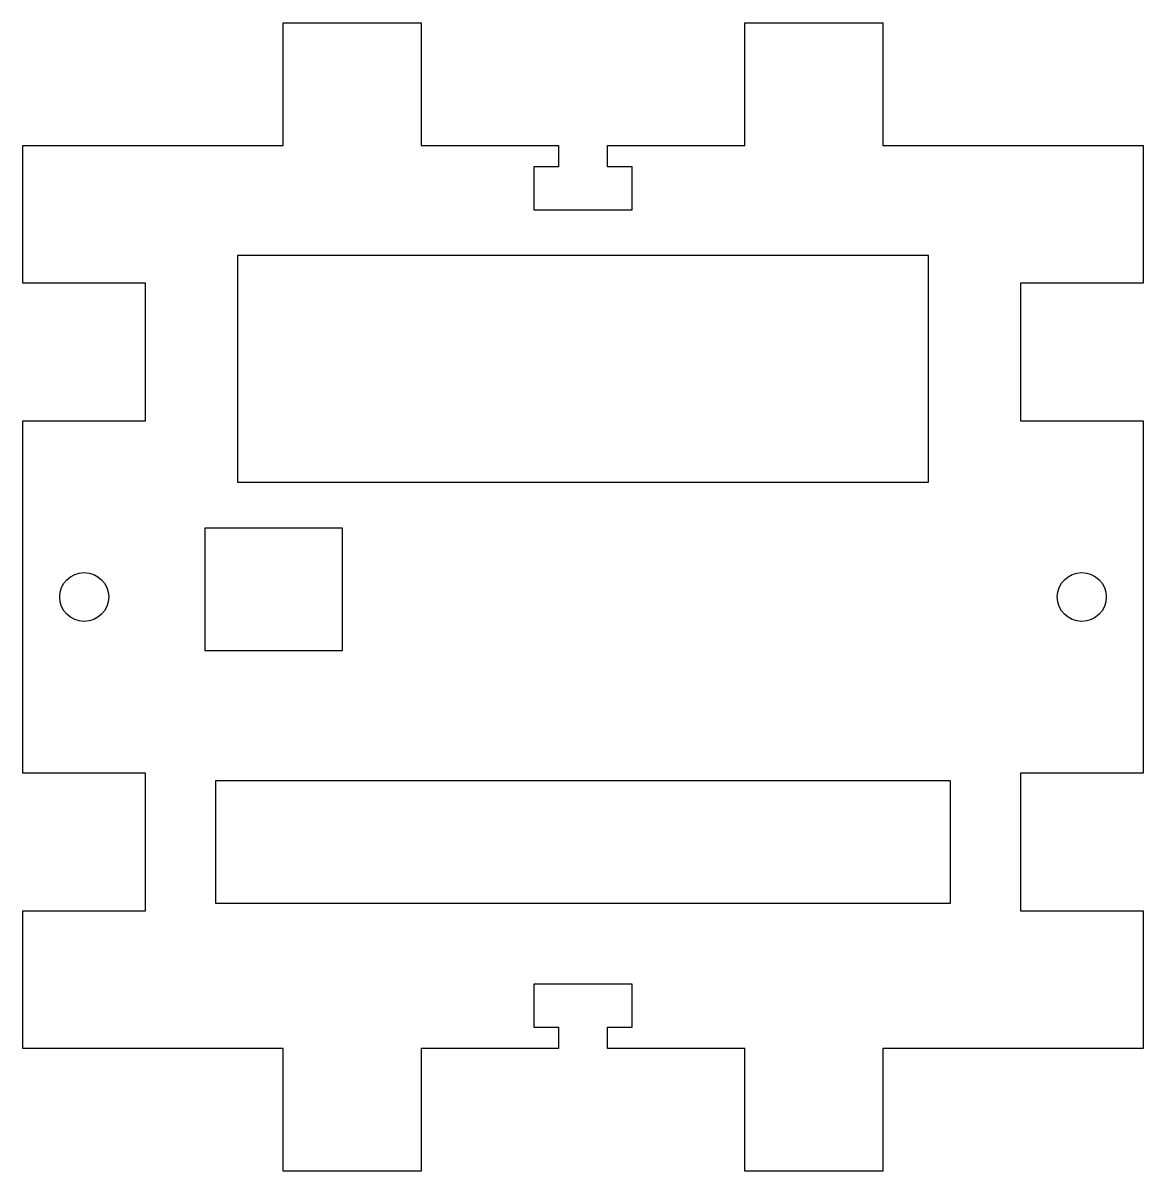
# Model space of a CAD drawing. Header units: millimetres. Extents: x -18.3 to 18.3, y -4 to 33.5.
import ezdxf

# ---------------------------------------------------------------- set-up
doc = ezdxf.new("R2010")
doc.units = ezdxf.units.MM
doc.layers.get('0').update_dxf_attribs({"linetype": 'CONTINUOUS'})

msp = doc.modelspace()

# ---------------------------------------------------------------- linework, layer by layer
for points in [[(-18.285, 9), (-18.285, 20.5), (-14.285, 20.5), (-14.285, 25), (-18.285, 25), (-18.285, 29.5), (-9.785, 29.5), (-9.785, 33.5), (-5.285, 33.5), (-5.285, 29.5), (-0.8, 29.5), (-0.8, 28.8), (-1.6, 28.8), (-1.6, 27.4), (1.6, 27.4), (1.6, 28.8), (0.8, 28.8), (0.8, 29.5), (5.285, 29.5), (5.285, 33.5), (9.785, 33.5), (9.785, 29.5), (18.285, 29.5), (18.285, 25), (14.285, 25), (14.285, 20.5), (18.285, 20.5), (18.285, 9), (14.285, 9), (14.285, 4.5), (18.285, 4.5), (18.285, 0), (9.785, 0), (9.785, -4), (5.285, -4), (5.285, 0), (0.8, 0), (0.8, 0.7), (1.6, 0.7), (1.6, 2.1), (-1.6, 2.1), (-1.6, 0.7), (-0.8, 0.7), (-0.8, 0), (-5.285, 0), (-5.285, -4), (-9.785, -4), (-9.785, 0), (-18.285, 0), (-18.285, 4.5), (-14.285, 4.5), (-14.285, 9)], [(11.285, 25.9), (-11.285, 25.9), (-11.285, 18.5), (11.285, 18.5)], [(-12.35, 17), (-12.35, 13), (-7.85, 13), (-7.85, 17)], [(12, 8.75), (-12, 8.75), (-12, 4.75), (12, 4.75)]]:
    msp.add_lwpolyline(points, close=True)
for centre in [(-16.285, 14.75), (16.285, 14.75)]:
    msp.add_circle(centre, 0.8)

doc.saveas('drawing.dxf')
